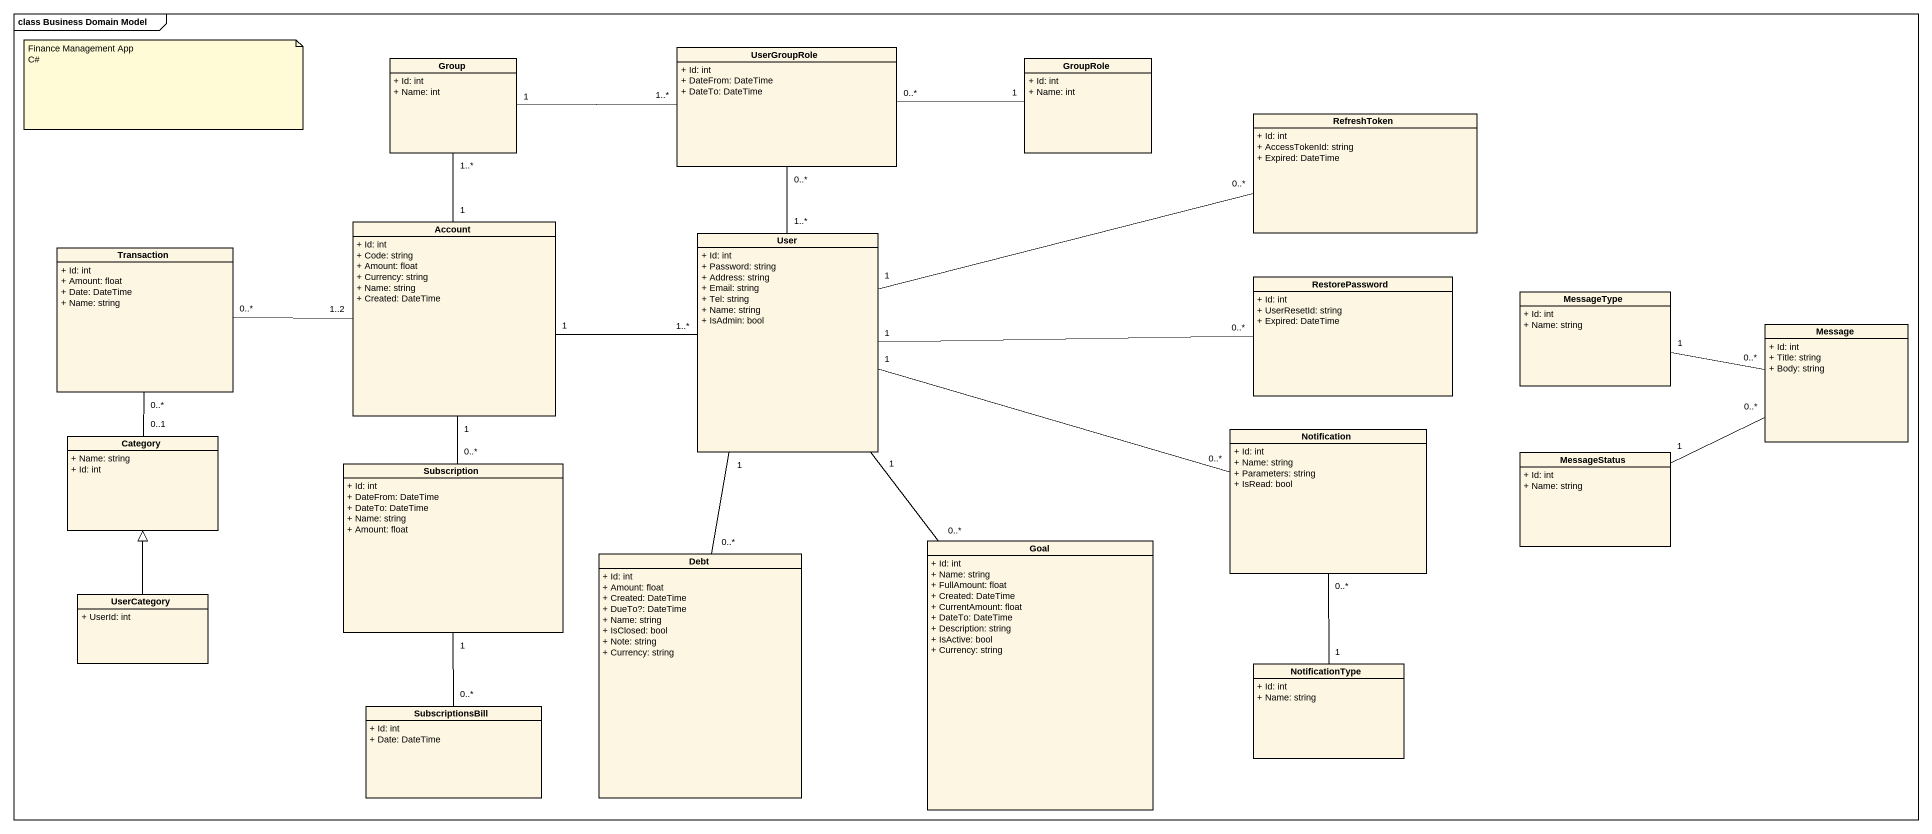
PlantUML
@startuml
mainframe class Business Domain Model
hide circle
hide empty members
skinparam classAttributeIconSize 0
class "Group" as Group_ {
  + Id: int
  + Name: int
}
class UserGroupRole {
  + Id: int
  + DateFrom: DateTime
  + DateTo: DateTime
}
class GroupRole {
  + Id: int
  + Name: int
}
class RefreshToken {
  + Id: int
  + AccessTokenId: string
  + Expired: DateTime
}
class Account {
  + Id: int
  + Code: string
  + Amount: float
  + Currency: string
  + Name: string
  + Created: DateTime
}
class Transaction {
  + Id: int
  + Amount: float
  + Date: DateTime
  + Name: string
}
class User {
  + Id: int
  + Password: string
  + Address: string
  + Email: string
  + Tel: string
  + Name: string
  + IsAdmin: bool
}
class RestorePassword {
  + Id: int
  + UserResetId: string
  + Expired: DateTime
}
class MessageType {
  + Id: int
  + Name: string
}
class Message {
  + Id: int
  + Title: string
  + Body: string
}
class Category {
  + Name: string
  + Id: int
}
class Subscription {
  + Id: int
  + DateFrom: DateTime
  + DateTo: DateTime
  + Name: string
  + Amount: float
}
class Notification {
  + Id: int
  + Name: string
  + Parameters: string
  + IsRead: bool
}
class MessageStatus {
  + Id: int
  + Name: string
}
class Goal {
  + Id: int
  + Name: string
  + FullAmount: float
  + Created: DateTime
  + CurrentAmount: float
  + DateTo: DateTime
  + Description: string
  + IsActive: bool
  + Currency: string
}
class Debt {
  + Id: int
  + Amount: float
  + Created: DateTime
  + DueTo?: DateTime
  + Name: string
  + IsClosed: bool
  + Note: string
  + Currency: string
}
class UserCategory {
  + UserId: int
}
class NotificationType {
  + Id: int
  + Name: string
}
class SubscriptionsBill {
  + Id: int
  + Date: DateTime
}
UserGroupRole "1..*" -left- "1" Group_
UserGroupRole "0..*" -right- "1" GroupRole
RefreshToken "0..*" -left- "1" User
Account "1" -up- "1..*" Group_
Transaction "0..*" -right- "1..2" Account
Transaction "0..*" -- "0..1" Category
User "1..*" -up- "0..*" UserGroupRole
User "1..*" -left- "1" Account
RestorePassword "0..*" -left- "1" User
Message "0..*" -left- "1" MessageType
Message "0..*" -left- "1" MessageStatus
Subscription "0..*" -up- "1" Account
Notification "0..*" -left- "1" User
Notification "0..*" -- "1" NotificationType
Goal "0..*" -up- "1" User
Debt "0..*" -up- "1" User
UserCategory -up-|> Category
SubscriptionsBill "0..*" -up- "1" Subscription
note as N1
  Finance Management App
  C#
end note
@enduml
